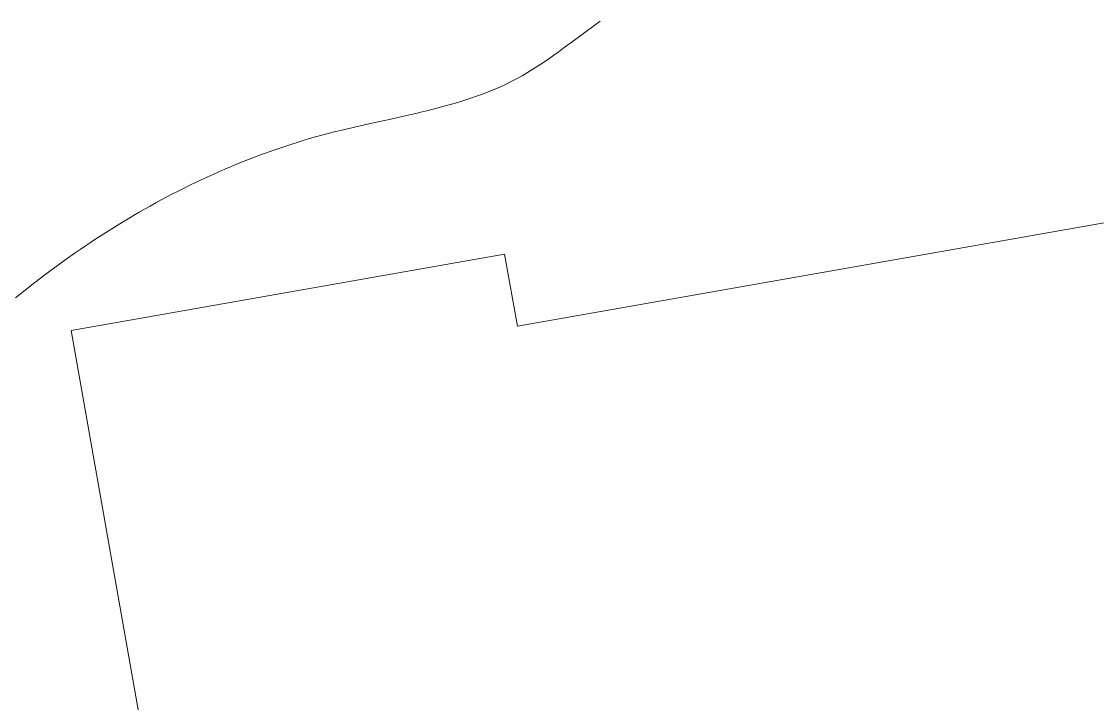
# Model space of a CAD drawing. Header units: inches. Extents: x 0.5 to 31.5, y 7.5 to 12.3.
# Drawn here: x 10.439 to 12.273, y 9.522 to 10.685 of the extents above; entities that cross this region are included whole.
import ezdxf

# ---------------------------------------------------------------- set-up
doc = ezdxf.new("R2010")
doc.units = ezdxf.units.IN
doc.header["$MEASUREMENT"] = 0
doc.layers.add('Layer 1', color=7, linetype='Continuous')

msp = doc.modelspace()

# ---------------------------------------------------------------- linework, layer by layer
at = {"layer": 'Layer 1', "lineweight": 0}
for points in [[(10.429, 10.2141), (10.4454, 10.2273), (10.4619, 10.2403), (10.4786, 10.2532), (10.4956, 10.2658), (10.5128, 10.2783), (10.5302, 10.2907), (10.539, 10.2967), (10.5479, 10.3028), (10.5568, 10.3087), (10.5658, 10.3147), (10.5748, 10.3205), (10.5839, 10.3264), (10.593, 10.3321), (10.6022, 10.3378), (10.6114, 10.3434), (10.6207, 10.349), (10.63, 10.3545), (10.6394, 10.36), (10.6488, 10.3654), (10.6582, 10.3707), (10.6678, 10.376), (10.6773, 10.3812), (10.6869, 10.3863), (10.6966, 10.3913), (10.7063, 10.3963), (10.716, 10.4012), (10.7258, 10.4061), (10.7357, 10.4108), (10.7455, 10.4155), (10.7554, 10.4201), (10.7654, 10.4247), (10.7754, 10.4291), (10.7854, 10.4335), (10.7955, 10.4378), (10.8056, 10.442), (10.8158, 10.4461), (10.826, 10.4501), (10.8362, 10.4541), (10.8464, 10.458), (10.8567, 10.4617), (10.8671, 10.4654), (10.8774, 10.469), (10.8878, 10.4725), (10.8983, 10.4759), (10.9087, 10.4793), (10.9192, 10.4825), (10.9297, 10.4856), (10.9403, 10.4886), (10.9509, 10.4916), (10.9615, 10.4944), (10.9721, 10.4971), (10.9828, 10.4998), (11.0042, 10.5048), (11.0256, 10.5097), (11.0471, 10.5144), (11.0685, 10.519), (11.0898, 10.5238), (11.1111, 10.5286), (11.1217, 10.5311), (11.1322, 10.5337), (11.1427, 10.5363), (11.1531, 10.5391), (11.1635, 10.5419), (11.1739, 10.5448), (11.1842, 10.5479), (11.1944, 10.5511), (11.2046, 10.5545), (11.2146, 10.558), (11.2246, 10.5616), (11.2346, 10.5655), (11.2444, 10.5695), (11.2542, 10.5737), (11.2638, 10.5782), (11.2734, 10.5829), (11.2828, 10.5878), (11.2922, 10.5929), (11.3014, 10.5983), (11.3106, 10.6039), (11.3196, 10.6097), (11.3286, 10.6156), (11.3376, 10.6217), (11.3464, 10.628), (11.3552, 10.6343), (11.364, 10.6408), (11.3815, 10.6538), (11.399, 10.6669), (11.4165, 10.6799), (11.4253, 10.6862)], [(10.7843, 8.6814), (10.5238, 10.1586), (11.2624, 10.2888), (11.2841, 10.1657), (12.5264, 10.3848), (12.5047, 10.5079), (13.2433, 10.6381), (13.5038, 9.1609), (12.7652, 9.0307), (12.7435, 9.1538), (11.5012, 8.9347), (11.5229, 8.8116), (10.7843, 8.6814)]]:
    msp.add_lwpolyline(points, dxfattribs=at)

doc.saveas('drawing.dxf')
